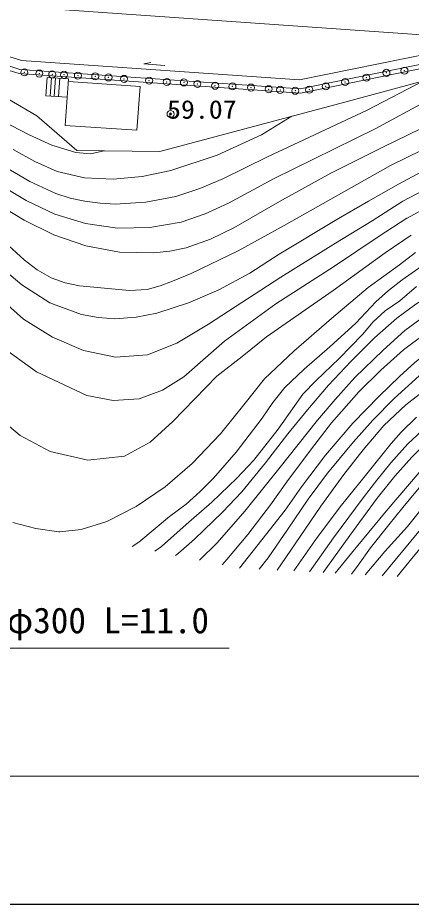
# Model space of a CAD drawing. Units: millimetres, scale not verified. Extents: x 40000 to 680000, y 20000 to 380000.
# Drawn here: x 383341 to 411250, y 205000 to 267963 of the extents above; entities that cross this region are included whole.
import ezdxf
from ezdxf.enums import TextEntityAlignment as Align

# ---------------------------------------------------------------- set-up
doc = ezdxf.new("R2010")
doc.units = ezdxf.units.MM
doc.header["$LTSCALE"] = 1000
doc.header["$PDMODE"] = 32
doc.header["$PDSIZE"] = 500
for name, color, linetype, lineweight in [('M-BGD', 7, 'Continuous', 13), ('M-BMK-OTRS', 5, 'Continuous', 13), ('M-STR-HTXT', 7, 'Continuous', 13), ('M-STR-STRC', 7, 'Continuous', 13), ('M-TTL-BAND', 7, 'Continuous', 25)]:
    doc.layers.add(name, color=color, linetype=linetype, lineweight=lineweight)
doc.styles.add('ＭＳ ゴシック', font='')
doc.styles.get('ＭＳ ゴシック').set_extended_font_data('MS Gothic')

msp = doc.modelspace()

# ---------------------------------------------------------------- linework, layer by layer
at = {"layer": 'M-BGD'}
for p, q in [((376962, 266974), (383616, 264932)), ((403336, 263560), (416609, 266253)), ((403398, 262613), (416669, 265306)), ((384685, 260989), (378300, 264760)), ((381867, 264485), (383444, 264001)), ((383616, 264932), (403336, 263560)), ((392278, 264679), (392787, 264794)), ((392278, 264679), (393774, 264575)), ((416305, 264607), (406792, 262044)), ((383444, 264001), (403398, 262613)), ((385428, 263721), (385331, 262424)), ((385428, 263721), (386946, 263619)), ((385728, 263701), (385631, 262404)), ((386027, 263681), (385930, 262384)), ((386326, 263661), (386230, 262364)), ((386946, 263619), (386699, 260318)), ((386932, 263428), (392019, 263088)), ((392019, 263088), (391786, 259978)), ((385331, 262424), (386849, 262323)), ((406792, 262044), (393420, 258468)), ((387523, 258537), (384685, 260989)), ((386699, 260318), (391786, 259978)), ((393420, 258468), (387523, 258537))]:
    msp.add_line(p, q, dxfattribs=at)
for points in [[(423274, 265125), (423108, 265103), (421844, 264922), (419054, 264473), (416326, 263797), (414355, 263037), (412443, 262108), (408685, 260078), (401491, 256512), (398277, 254793), (396631, 254036), (394921, 253451), (392698, 253054), (390412, 253024), (388143, 253349), (385968, 254015), (383947, 254981), (382016, 256114), (380093, 257256), (378099, 258247), (376686, 258758), (375223, 259136), (373732, 259385), (372231, 259510)], [(424346, 264551), (424301, 264540), (423557, 264402), (421717, 263998), (419907, 263463), (416369, 262116), (412774, 260491), (409238, 258767), (405545, 256913), (401898, 254916), (398672, 253035), (397013, 252228), (395285, 251626), (394136, 251384), (392958, 251255), (390559, 251317), (388174, 251764), (385889, 252550), (383791, 253594), (381790, 254782)], [(425843, 264114), (425271, 263882), (416510, 260590), (413113, 259103), (409790, 257457), (402229, 253218), (398984, 251406), (395649, 249798), (394327, 249258), (393435, 248915), (392523, 248669), (391261, 248602), (389980, 248699), (387716, 248928), (386698, 249146), (385722, 249497), (384722, 250069), (383798, 250770), (382175, 252251), (381217, 253234)], [(372085, 260570), (373809, 260490), (375529, 260275), (377215, 259899), (378837, 259336), (380663, 258420), (382427, 257365), (384198, 256331), (386048, 255480), (387063, 255160), (388109, 254930), (389178, 254788), (390261, 254730), (392435, 254854), (394558, 255278), (396247, 255834), (397877, 256524), (401061, 258077), (408132, 261388), (412126, 263481)], [(410646, 254931), (410649, 254933), (413941, 256669), (417283, 258301), (419524, 259304), (421789, 260257), (426363, 262060), (428700, 262905)], [(410948, 253720), (410951, 253722), (412602, 254634), (414277, 255502), (417668, 257156), (421891, 259126), (424022, 260066), (426173, 260961), (428238, 261753), (430336, 262449)], [(389464, 258514), (388491, 258308), (387466, 258402), (385756, 258905), (384156, 259651), (381029, 261266)], [(402777, 260970), (400630, 259644), (397495, 258194), (394195, 257104), (392168, 256687), (390109, 256495), (388078, 256593), (386133, 257045), (384545, 257744), (383016, 258615)], [(437994, 260527), (435958, 259110), (433881, 257777), (430282, 256249), (427709, 255048), (424325, 253581), (420706, 252044), (418164, 250908), (415057, 249454), (412767, 248356), (411571, 247625), (410238, 246621), (408656, 245238), (406978, 243562), (405380, 241871), (403903, 240125), (402505, 238404), (400914, 236345), (399224, 234302), (397862, 232850), (395868, 230932), (394734, 229936), (394538, 229773)], [(415689, 258893), (414336, 258239), (412996, 257560), (411665, 256861), (410342, 256147)], [(410342, 256147), (408207, 254942), (406096, 253693), (401890, 251169)], [(410646, 254931), (408473, 253539), (405886, 251963), (401997, 249540), (396880, 246209), (394618, 244846), (392534, 244029), (390285, 243867), (388007, 244336), (385794, 245281), (383738, 246546), (377212, 252382)], [(410948, 253720), (408973, 252452), (405796, 250307), (401652, 247643), (398010, 244986), (395122, 242455), (393604, 241504), (391952, 240905), (390106, 240789), (388236, 241145), (384663, 242803), (382017, 244704)], [(391453, 230399), (391925, 230720), (394112, 232538), (395281, 233425), (396284, 234306), (397220, 235262), (398830, 237113), (400672, 239530), (401442, 240647), (402277, 241708), (403646, 242997), (405485, 244600), (407323, 246261), (408738, 247777), (409646, 248596), (410610, 249353), (412265, 250506), (413695, 251301), (415185, 251990), (418224, 253257)], [(381658, 239836), (383509, 238302), (385642, 237168), (388308, 236549), (390913, 236823), (392737, 237815), (394341, 239284), (397458, 242506), (399261, 243897), (400977, 245309), (405702, 248581), (409411, 251266), (411250, 252511)], [(411552, 251300), (410413, 250421), (408206, 248813), (405594, 246591), (402928, 244291), (400844, 242325), (399481, 240596), (397727, 238401), (395712, 236294), (393785, 234636), (391736, 233261), (389664, 232173), (387844, 231612), (386314, 231451), (386264, 231453), (384616, 231681), (382993, 232117)], [(401890, 251169), (399801, 249823), (397607, 248649), (395452, 247707), (393214, 246992), (391731, 246695), (390223, 246586), (389034, 246665), (387858, 246888), (385625, 247719), (383621, 248992), (381792, 250534)], [(411627, 248863), (410432, 247857), (409391, 247153), (408559, 246356), (407800, 245469), (406127, 243767), (404509, 242206), (403559, 241235), (401800, 238743), (400077, 236540), (398876, 235263), (397110, 233554), (395280, 231961), (393536, 230421), (393061, 230072)], [(399080, 228882), (400658, 230878), (402306, 232978), (403469, 234650), (405180, 236902), (407117, 239175), (408983, 241097), (410406, 242493), (411511, 243477), (412726, 244436), (413979, 245228), (416078, 246179), (418370, 247238), (419344, 247610), (420480, 248122)], [(412204, 246802), (410805, 245744), (409262, 244363), (407250, 242404), (405843, 240861), (404593, 239384), (401866, 235933), (399437, 232913), (397488, 230670), (396230, 229429)], [(412191, 245486), (410705, 244376), (409096, 242922), (407530, 241390), (405599, 239187), (404176, 237355), (402430, 235002), (401266, 233370), (399657, 231272), (398173, 229476), (397838, 229102)], [(404024, 228612), (405742, 231029), (407841, 233875), (408801, 235132), (409799, 236357), (411017, 237694), (412005, 238633), (412720, 239180), (413464, 239692), (415553, 241069), (417757, 242303), (419255, 243060), (420675, 243633), (422025, 244308)], [(405007, 228559), (406903, 231198), (408838, 233853), (410086, 235409), (411282, 236764), (411881, 237349), (412509, 237903), (413735, 238853), (416161, 240454), (417028, 241076), (417931, 241627), (418720, 241956), (419531, 242244), (420394, 242596), (421234, 242996), (422337, 243584)], [(405853, 228513), (407019, 229939), (409479, 232930), (411116, 234852), (412480, 236453), (413456, 237441), (414565, 238346), (416103, 239410), (417255, 240237), (418188, 240813), (419158, 241328), (421651, 242581), (423055, 243412)], [(400467, 228806), (401104, 229593), (402507, 231652), (403946, 233773), (405308, 235622), (407150, 237831), (408537, 239374), (410042, 240922), (411803, 242522)], [(401731, 228737), (403008, 230599), (404829, 233264), (406479, 235533), (407847, 237283), (409314, 238998), (410874, 240460), (411818, 241209)], [(410245, 228274), (411397, 229666), (412946, 231554), (413994, 232694), (415074, 233806), (416960, 235709), (418224, 236872), (419522, 238001), (420452, 238791), (421415, 239538), (422427, 240214), (423461, 240858)], [(402923, 228672), (404570, 231054), (406304, 233342), (408095, 235578), (409831, 237713), (410542, 238525), (411613, 239596)], [(412054, 234851), (410663, 233179), (409659, 231952), (408366, 230304), (407490, 229093), (407008, 228450)], [(412222, 233371), (410974, 231834), (409370, 230053), (407988, 228396)], [(409194, 228331), (411217, 230779), (413161, 233122)]]:
    msp.add_lwpolyline(points, dxfattribs=at)
for radius in [75, 37.5]:
    msp.add_circle((394178, 261125), radius, dxfattribs=at)
for p in [(410768, 264202), (383812, 264080), (384873, 263998), (385784, 263934), (386619, 263908), (387608, 263849), (388835, 263803), (389776, 263720), (390882, 263620), (408071, 263705), (409491, 264050), (392661, 263498), (393912, 263404), (395123, 263368), (396083, 263262), (397343, 263130), (398570, 263085), (399884, 263005), (405188, 263085), (406563, 263393), (401141, 262886), (401954, 262841), (403025, 262773), (404011, 262848), (394178, 261125)]:
    msp.add_point(p, dxfattribs=at)
at = {"layer": 'M-BMK-OTRS'}
for p, q in [((403378, 262915), (416650, 265608)), ((381954, 264772), (383499, 264298)), ((383499, 264298), (403378, 262915))]:
    msp.add_line(p, q, dxfattribs=at)
at = {"layer": 'M-STR-HTXT'}
for p, q in [((378203, 223196), (398328, 223196)), ((94212, 214087), (574698, 214087))]:
    msp.add_line(p, q, dxfattribs=at)
at = {"layer": 'M-STR-STRC'}
msp.add_line((364626, 270071), (465583, 263005), dxfattribs=at)
at = {"layer": 'M-TTL-BAND'}
msp.add_line((40000, 205000), (579000, 205000), dxfattribs=at)

# ---------------------------------------------------------------- texts
at = {"layer": 'M-BGD', "style": 'ＭＳ ゴシック', "width": 1.1}
msp.add_text('59.07', height=1320, dxfattribs=at).set_placement((396398, 260395), align=Align.BOTTOM_CENTER)
at = {"layer": 'M-STR-HTXT', "style": 'ＭＳ ゴシック'}
msp.add_text('HPφ300 L=11.0', height=1833, dxfattribs=at).set_placement((388478, 223696), align=Align.BOTTOM_CENTER)

doc.saveas('drawing.dxf')
